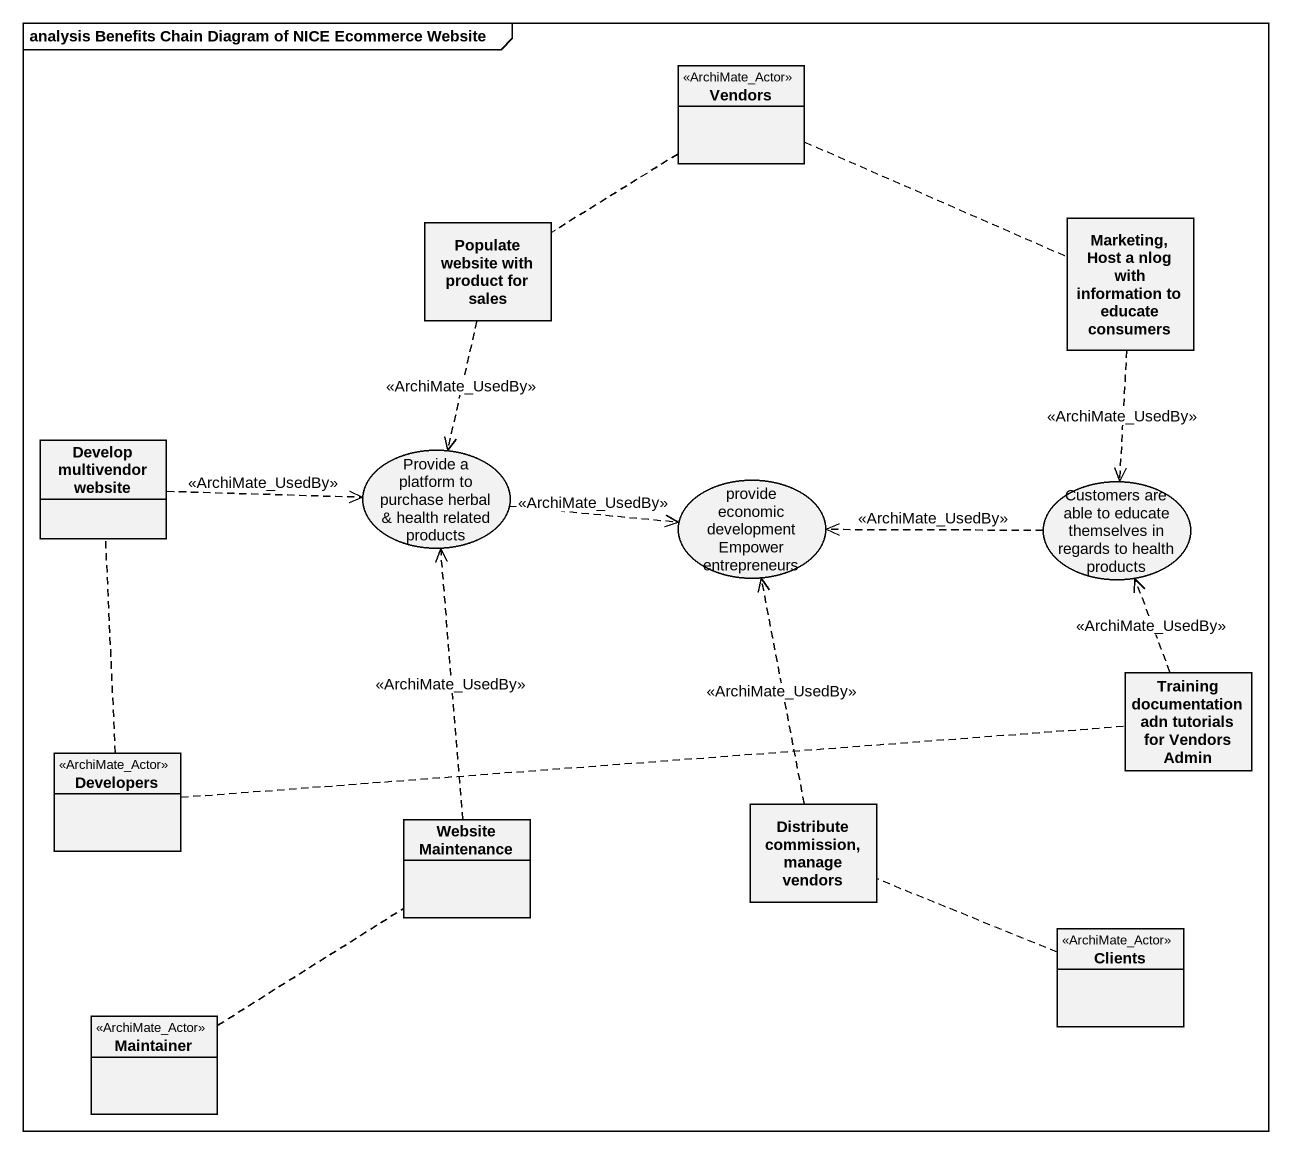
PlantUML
@startuml
mainframe analysis Benefits Chain Diagram of NICE Ecommerce Website
allowmixing
hide circle
hide empty members
class Vendors <<ArchiMate_Actor>>
class "Populate website with product for sales" as Populate_website_with
class "Marketing, Host a nlog with information to educate consumers" as Marketing_Host_a_nlog_with
class "Develop multivendor website" as Develop_multivendor_website
usecase "Provide a platform to purchase herbal & health related products" as Provide_a_platform_to
usecase "provide economic development Empower entrepreneurs" as provide_economic
usecase "Customers are able to educate themselves in regards to health products" as Customers_are_able_to
class "Training documentation adn tutorials for Vendors Admin" as Training_documentation_adn
class Developers <<ArchiMate_Actor>>
class "Website Maintenance" as Website_Maintenance
class "Distribute commission, manage vendors" as Distribute_commission
class Clients <<ArchiMate_Actor>>
class Maintainer <<ArchiMate_Actor>>
Vendors .. Populate_website_with
Vendors .right. Marketing_Host_a_nlog_with
Populate_website_with ..> Provide_a_platform_to : <<ArchiMate_UsedBy>>
Marketing_Host_a_nlog_with ..> Customers_are_able_to : <<ArchiMate_UsedBy>>
Develop_multivendor_website .right.> Provide_a_platform_to : <<ArchiMate_UsedBy>>
Provide_a_platform_to .right.> provide_economic : <<ArchiMate_UsedBy>>
Customers_are_able_to .left.> provide_economic : <<ArchiMate_UsedBy>>
Training_documentation_adn .up.> Customers_are_able_to : <<ArchiMate_UsedBy>>
Developers .up. Develop_multivendor_website
Developers .right. Training_documentation_adn
Website_Maintenance .up.> Provide_a_platform_to : <<ArchiMate_UsedBy>>
Distribute_commission .up.> provide_economic : <<ArchiMate_UsedBy>>
Clients .left. Distribute_commission
Maintainer .up. Website_Maintenance
@enduml
